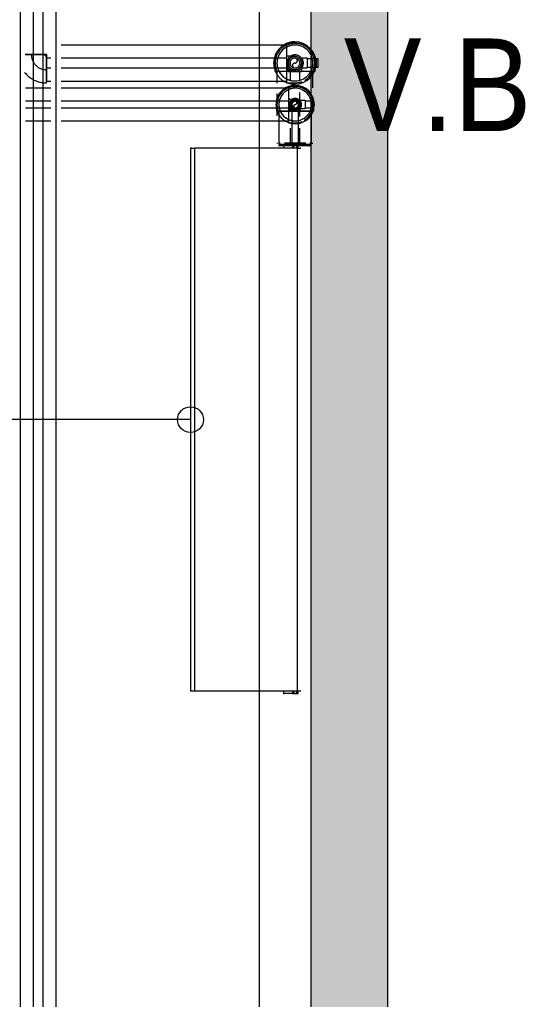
# Model space of a CAD drawing. Header units: metres. Extents: x 32 to 132, y -29 to 44.
# Drawn here: x 127.37 to 128.353, y -15.075 to -13.17 of the extents above; entities that cross this region are included whole.
import ezdxf

# ---------------------------------------------------------------- set-up
doc = ezdxf.new("R2010")
doc.units = ezdxf.units.M
doc.header["$LTSCALE"] = 100
doc.linetypes.add('HIDDEN JT', pattern=[0.0016, 0.001, -0.0006])
for name, color, linetype, lineweight in [('A-ANNO-NOTE', 7, 'Continuous', 9), ('Arqui', 8, 'Continuous', 0), ('M-EQPM', 7, 'Continuous', 18), ('M-EQPM-IDEN', 7, 'Continuous', 9), ('P-PIPE', 7, 'Continuous', 18)]:
    doc.layers.add(name, color=color, linetype=linetype, lineweight=lineweight)
doc.layers.add('A-DETL', color=7, linetype='Continuous', lineweight=9, true_color=0x00a600)
doc.styles.add('SansSerif_1', font='SANSS__.TTF', dxfattribs={"width": 0.9, "height": 0.0018})

# ---------------------------------------------------------------- blocks, each defined once
blk = doc.blocks.new('estructura etapa 3')
at = {"layer": 'Arqui'}
blk.add_line((-49.6036, -6655.2792), (-49.6036, -6714.8391), dxfattribs=at)
blk = doc.blocks.new('A$C4ed580ad')
at = {"layer": 'Arqui', "ltscale": 0.3}
h = blk.add_hatch(color=256, dxfattribs=at)
h.dxf.hatch_style = 1
h.paths.add_polyline_path([(47.9816, 63.0005), (47.8316, 63.0005), (47.8316, 9.2757), (47.9816, 9.2757)])
at = {"layer": 'Arqui'}
blk.add_lwpolyline([(47.9816, 63.0005), (47.8316, 63.0005), (47.8316, 9.2757), (47.9816, 9.2757)], close=True, dxfattribs=at)
blk.add_blockref('estructura etapa 3', (97.3352, 6720.7245), dxfattribs=at)
blk = doc.blocks.new('USA_IDU_RAC_QMD3_231005_SALIDA ATRAS - 18_000BTU_ 208-230V_ AR18CSDABWKNCV-V70-NIVEL 04')
at = {"layer": 'A-DETL', "color": 7, "linetype": 'HIDDEN JT'}
for centre, major_axis, start_param, end_param in [((82.4708, -17.1202), (-0.00661, 0), 6.051933, 6.283185), ((82.6763, -17.1202), (-0.00226, 0), 3.141596, 3.403395), ((82.4708, -18.1759), (-0.00661, 0), 6.051932, 6.283185), ((82.6671, -18.1805), (-0.00635, 0), 2.879797, 3.141593), ((82.6671, -18.1805), (-0.00635, 0), 3.141596, 3.403395), ((82.6763, -18.1759), (-0.00226, 0), 3.141596, 3.403396)]:
    blk.add_ellipse(centre, major_axis=major_axis, ratio=0.000003, start_param=start_param, end_param=end_param, dxfattribs=at)
at = {"layer": 'M-EQPM', "color": 1, "true_color": 0xff0000}
for p, q in [((82.645, -17.1156), (82.645, -17.1202)), ((82.663, -17.1202), (82.663, -17.1156)), ((82.6644, -17.1156), (82.6644, -17.1202)), ((82.6707, -17.1202), (82.6707, -17.1156)), ((82.6734, -17.1202), (82.6734, -17.1156)), ((82.4642, -17.1202), (82.4642, -18.1759)), ((82.4668, -17.1202), (82.4724, -17.1202)), ((82.4724, -18.1759), (82.4724, -17.1202)), ((82.6716, -17.1202), (82.6782, -17.1202)), ((82.6716, -17.1202), (82.6716, -18.1759)), ((82.4724, -18.1759), (82.4668, -18.1759)), ((82.645, -18.1759), (82.645, -18.1805)), ((82.663, -18.1805), (82.663, -18.1759)), ((82.6644, -18.1759), (82.6644, -18.1805)), ((82.6707, -18.1805), (82.6707, -18.1759)), ((82.6782, -18.1759), (82.6716, -18.1759)), ((82.6734, -18.1805), (82.6734, -18.1759))]:
    blk.add_line(p, q, dxfattribs=at)
for centre, major_axis, start_param, end_param in [((82.4708, -17.1202), (-0.00661, 0), 5.358164, 6.283185), ((82.6586, -17.1202), (-0.4979, 0), 4.686303, 5.095564), ((82.6763, -17.1202), (-0.00226, 0), 3.141596, 3.665195), ((82.4708, -18.1759), (-0.00661, 0), 5.358164, 6.283185), ((82.6586, -18.1759), (-0.4979, 0), 4.686303, 5.095564), ((82.654, -18.1805), (-0.009, 0), 0.000003, 0.523602), ((82.654, -18.1805), (-0.009, 0), 3.141596, 6.283185), ((82.6671, -18.1805), (-0.00635, 0), 0.523602, 0.785402), ((82.6671, -18.1805), (-0.00635, 0), 3.141596, 5.75959), ((82.654, -18.1805), (-0.009, 0), 2.617997, 3.141593), ((82.6675, -18.1805), (-0.00318, 0), 0.000003, 3.141593), ((82.6675, -18.1805), (-0.00317, 0), 3.141596, 6.283185), ((82.6671, -18.1805), (-0.00635, 0), 2.356198, 3.141593), ((82.6763, -18.1759), (-0.00226, 0), 3.141596, 3.665195)]:
    blk.add_ellipse(centre, major_axis=major_axis, ratio=0.000003, start_param=start_param, end_param=end_param, dxfattribs=at)
blk = doc.blocks.new('Elbow - Welded - REFRIGERACION-2703071-NIVEL 04')
at = {"layer": 'A-DETL', "color": 11, "linetype": 'HIDDEN JT', "true_color": 0xff8080}
for p, q in [((82.6576, -13.3487), (82.6675, -13.3487)), ((82.6675, -13.3487), (82.6775, -13.3487))]:
    blk.add_line(p, q, dxfattribs=at)
at = {"layer": 'A-DETL', "color": 11, "linetype": 'HIDDEN JT', "true_color": 0xff8080, "flags": 128}
for points in [[(82.6576, -13.3356), (82.6576, -13.3352), (82.6576, -13.3348), (82.6576, -13.3344), (82.6577, -13.334), (82.6578, -13.3336), (82.6579, -13.3332), (82.658, -13.3328), (82.6581, -13.3325), (82.6582, -13.3321), (82.6584, -13.3317), (82.6585, -13.3313), (82.6587, -13.331), (82.6589, -13.3306), (82.6591, -13.3303), (82.6593, -13.33), (82.6595, -13.3296), (82.6598, -13.3293), (82.66, -13.329), (82.6603, -13.3287), (82.6606, -13.3284), (82.6609, -13.3282), (82.6612, -13.3279), (82.6615, -13.3277), (82.6618, -13.3274), (82.6622, -13.3272), (82.6625, -13.327), (82.6628, -13.3268), (82.6632, -13.3266), (82.6636, -13.3264), (82.6639, -13.3263), (82.6643, -13.3262), (82.6647, -13.326), (82.6649, -13.326)], [(82.6655, -13.3258), (82.6658, -13.3258), (82.6662, -13.3257), (82.6666, -13.3257), (82.667, -13.3256)], [(82.668, -13.3256), (82.6683, -13.3256), (82.6687, -13.3257), (82.6691, -13.3257), (82.6695, -13.3258), (82.6697, -13.3258)], [(82.6706, -13.3261), (82.6707, -13.3261), (82.6711, -13.3263), (82.6714, -13.3264), (82.6718, -13.3266), (82.6721, -13.3267)], [(82.6729, -13.3272), (82.6732, -13.3274), (82.6735, -13.3276), (82.6738, -13.3278), (82.6741, -13.3281), (82.6742, -13.3282)], [(82.6749, -13.3289), (82.675, -13.3289), (82.6752, -13.3292), (82.6755, -13.3295), (82.6757, -13.3299), (82.6759, -13.3302)], [(82.6576, -13.3487), (82.6576, -13.3482), (82.6576, -13.3477), (82.6576, -13.3472), (82.6576, -13.3466), (82.6576, -13.3461), (82.6576, -13.3456), (82.6576, -13.3451), (82.6576, -13.3446), (82.6576, -13.3441), (82.6576, -13.3436), (82.6576, -13.3431), (82.6576, -13.3427), (82.6576, -13.3422), (82.6576, -13.3418), (82.6576, -13.3413), (82.6576, -13.3409), (82.6576, -13.3405), (82.6576, -13.3401), (82.6576, -13.3397), (82.6576, -13.3393), (82.6576, -13.3389), (82.6576, -13.3386), (82.6576, -13.3383), (82.6576, -13.338), (82.6576, -13.3377), (82.6576, -13.3374), (82.6576, -13.3371), (82.6576, -13.3369), (82.6576, -13.3367), (82.6576, -13.3365), (82.6576, -13.3363), (82.6576, -13.3361), (82.6576, -13.336), (82.6576, -13.3359), (82.6576, -13.3358), (82.6576, -13.3357), (82.6576, -13.3356), (82.6576, -13.3356), (82.6576, -13.3356)], [(82.6764, -13.331), (82.6765, -13.3312), (82.6767, -13.3316), (82.6768, -13.332), (82.677, -13.3324), (82.677, -13.3325)], [(82.6773, -13.3335), (82.6774, -13.3339), (82.6774, -13.3343), (82.6775, -13.3347), (82.6775, -13.3351)], [(82.6775, -13.336), (82.6775, -13.3361), (82.6775, -13.3363), (82.6775, -13.3364), (82.6775, -13.3366), (82.6775, -13.3368), (82.6775, -13.3371), (82.6775, -13.3373), (82.6775, -13.3376), (82.6775, -13.3379), (82.6775, -13.3382), (82.6775, -13.3385), (82.6775, -13.3389), (82.6775, -13.3392), (82.6775, -13.3396), (82.6775, -13.34), (82.6775, -13.3404), (82.6775, -13.3408), (82.6775, -13.3412), (82.6775, -13.3416), (82.6775, -13.3421), (82.6775, -13.3425), (82.6775, -13.343), (82.6775, -13.3435), (82.6775, -13.344), (82.6775, -13.3445), (82.6775, -13.345), (82.6775, -13.3455), (82.6775, -13.346), (82.6775, -13.3465), (82.6775, -13.347), (82.6775, -13.3475), (82.6775, -13.3481), (82.6775, -13.3486), (82.6775, -13.3487)]]:
    blk.add_lwpolyline(points, dxfattribs=at)
at = {"layer": 'A-DETL', "color": 11, "linetype": 'HIDDEN JT', "true_color": 0xff8080}
blk.add_arc((82.6675, -13.3356), 0.00997, 105, 255, dxfattribs=at)
blk = doc.blocks.new('Elbow - Welded - REFRIGERACION-2703126-NIVEL 04')
at = {"layer": 'A-DETL', "color": 11, "linetype": 'HIDDEN JT', "true_color": 0xff8080}
for p, q in [((82.6539, -13.2713), (82.6671, -13.2713)), ((82.6671, -13.2713), (82.6758, -13.2713)), ((82.6764, -13.2713), (82.6802, -13.2713))]:
    blk.add_line(p, q, dxfattribs=at)
at = {"layer": 'A-DETL', "color": 11, "linetype": 'HIDDEN JT', "true_color": 0xff8080, "flags": 128}
for points in [[(82.6539, -13.2549), (82.6539, -13.2544), (82.654, -13.2539), (82.654, -13.2534), (82.6541, -13.2528), (82.6542, -13.2523), (82.6543, -13.2518), (82.6544, -13.2513), (82.6546, -13.2508), (82.6548, -13.2503), (82.655, -13.2498), (82.6552, -13.2493), (82.6554, -13.2489), (82.6557, -13.2484), (82.6559, -13.248), (82.6562, -13.2475), (82.6565, -13.2471), (82.6569, -13.2467), (82.6572, -13.2463), (82.6576, -13.2459), (82.6579, -13.2455), (82.6583, -13.2451), (82.6587, -13.2448), (82.6591, -13.2445), (82.6595, -13.2442), (82.66, -13.2439), (82.6604, -13.2436), (82.6609, -13.2433), (82.6614, -13.2431), (82.6618, -13.2429), (82.6623, -13.2427), (82.6628, -13.2425), (82.6632, -13.2424)], [(82.6641, -13.2421), (82.6643, -13.2421), (82.6648, -13.242), (82.6654, -13.2419), (82.6659, -13.2418), (82.6664, -13.2418), (82.6666, -13.2418)], [(82.6675, -13.2418), (82.6676, -13.2418), (82.6681, -13.2418), (82.6687, -13.2419), (82.6692, -13.242), (82.6697, -13.2421), (82.67, -13.2421)], [(82.6709, -13.2424), (82.6712, -13.2425), (82.6717, -13.2426), (82.6722, -13.2428), (82.6727, -13.243), (82.6732, -13.2433), (82.6733, -13.2433)], [(82.6741, -13.2438), (82.6745, -13.2441), (82.6749, -13.2444), (82.6753, -13.2447), (82.6757, -13.2451), (82.676, -13.2453)], [(82.6767, -13.246), (82.6769, -13.2462), (82.6772, -13.2466), (82.6775, -13.247), (82.6779, -13.2474), (82.6781, -13.2478), (82.6782, -13.248)], [(82.6787, -13.2487), (82.6789, -13.2492), (82.6791, -13.2497), (82.6793, -13.2502), (82.6795, -13.2507), (82.6797, -13.2511)], [(82.6799, -13.252), (82.6799, -13.2522), (82.68, -13.2527), (82.6801, -13.2532), (82.6802, -13.2537), (82.6802, -13.2543), (82.6802, -13.2545)], [(82.6539, -13.2713), (82.6539, -13.2706), (82.6539, -13.27), (82.6539, -13.2693), (82.6539, -13.2687), (82.6539, -13.268), (82.6539, -13.2674), (82.6539, -13.2667), (82.6539, -13.2661), (82.6539, -13.2655), (82.6539, -13.2649), (82.6539, -13.2643), (82.6539, -13.2637), (82.6539, -13.2631), (82.6539, -13.2626), (82.6539, -13.262), (82.6539, -13.2615), (82.6539, -13.261), (82.6539, -13.2605), (82.6539, -13.26), (82.6539, -13.2595), (82.6539, -13.2591), (82.6539, -13.2587), (82.6539, -13.2583), (82.6539, -13.2579), (82.6539, -13.2575), (82.6539, -13.2572), (82.6539, -13.2569), (82.6539, -13.2566), (82.6539, -13.2563), (82.6539, -13.256), (82.6539, -13.2558), (82.6539, -13.2556), (82.6539, -13.2554), (82.6539, -13.2553), (82.6539, -13.2552), (82.6539, -13.2551), (82.6539, -13.255), (82.6539, -13.255), (82.6539, -13.2549)], [(82.6802, -13.2553), (82.6802, -13.2554), (82.6802, -13.2556), (82.6802, -13.2558), (82.6802, -13.256), (82.6802, -13.2562), (82.6802, -13.2565), (82.6802, -13.2568), (82.6802, -13.2571), (82.6802, -13.2574), (82.6802, -13.2578), (82.6802, -13.2582), (82.6802, -13.2586), (82.6802, -13.259), (82.6802, -13.2594), (82.6802, -13.2599), (82.6802, -13.2604), (82.6802, -13.2609), (82.6802, -13.2614), (82.6802, -13.2619), (82.6802, -13.2624), (82.6802, -13.263), (82.6802, -13.2636), (82.6802, -13.2641), (82.6802, -13.2647), (82.6802, -13.2653), (82.6802, -13.266), (82.6802, -13.2666), (82.6802, -13.2672), (82.6802, -13.2678), (82.6802, -13.2685), (82.6802, -13.2691), (82.6802, -13.2698), (82.6802, -13.2704), (82.6802, -13.2711), (82.6802, -13.2713)]]:
    blk.add_lwpolyline(points, dxfattribs=at)
at = {"layer": 'A-DETL', "color": 11, "linetype": 'HIDDEN JT', "true_color": 0xff8080}
for start, end in [(113.4229, 228.9763), (237.6592, 255)]:
    blk.add_arc((82.6671, -13.2549), 0.0131, start, end, dxfattribs=at)
blk = doc.blocks.new('Elbow - Welded - REFRIGERACION-V73-NIVEL 04')
at = {"layer": 'A-DETL', "color": 11, "linetype": 'HIDDEN JT', "true_color": 0xff8080, "flags": 128}
for points in [[(76.4533, -8.513), (76.4532, -8.513), (76.453, -8.513), (76.4529, -8.513), (76.4527, -8.513)], [(76.4528, -8.533), (76.453, -8.533), (76.4532, -8.533), (76.4533, -8.533)]]:
    blk.add_lwpolyline(points, dxfattribs=at)
at = {"layer": 'P-PIPE', "color": 11, "true_color": 0xff8080, "flags": 128}
for points in [[(76.4537, -8.513), (76.4537, -8.513), (76.4537, -8.513), (76.4536, -8.513), (76.4535, -8.513), (76.4534, -8.513), (76.4533, -8.513), (76.4532, -8.513), (76.453, -8.513), (76.4529, -8.513), (76.4527, -8.513), (76.4525, -8.513), (76.4522, -8.513), (76.452, -8.513), (76.4517, -8.513), (76.4514, -8.513), (76.4511, -8.513), (76.4508, -8.513), (76.4504, -8.513), (76.4501, -8.513), (76.4497, -8.513), (76.4493, -8.513), (76.4489, -8.513), (76.4485, -8.513), (76.4481, -8.513), (76.4477, -8.513), (76.4472, -8.513), (76.4468, -8.513), (76.4463, -8.513), (76.4458, -8.513), (76.4453, -8.513), (76.4448, -8.513), (76.4443, -8.513), (76.4438, -8.513), (76.4433, -8.513), (76.4428, -8.513), (76.4423, -8.513), (76.4418, -8.513), (76.4412, -8.513), (76.4407, -8.513), (76.4406, -8.513)], [(76.4406, -8.533), (76.4411, -8.533), (76.4416, -8.533), (76.4421, -8.533), (76.4427, -8.533), (76.4432, -8.533), (76.4437, -8.533), (76.4442, -8.533), (76.4447, -8.533), (76.4452, -8.533), (76.4457, -8.533), (76.4462, -8.533), (76.4466, -8.533), (76.4471, -8.533), (76.4475, -8.533), (76.448, -8.533), (76.4484, -8.533), (76.4488, -8.533), (76.4492, -8.533), (76.4496, -8.533), (76.45, -8.533), (76.4503, -8.533), (76.4507, -8.533), (76.451, -8.533), (76.4513, -8.533), (76.4516, -8.533), (76.4519, -8.533), (76.4522, -8.533), (76.4524, -8.533), (76.4526, -8.533), (76.4528, -8.533), (76.453, -8.533), (76.4532, -8.533), (76.4533, -8.533), (76.4534, -8.533), (76.4535, -8.533), (76.4536, -8.533), (76.4537, -8.533), (76.4537, -8.533), (76.4537, -8.533)]]:
    blk.add_lwpolyline(points, dxfattribs=at)
at = {"layer": 'P-PIPE', "color": 11, "true_color": 0xff8080}
for start, end in [(0, 105), (255, 0)]:
    blk.add_arc((76.4537, -8.523), 0.00997, start, end, dxfattribs=at)
blk = doc.blocks.new('Elbow - Welded - REFRIGERACION-V90-NIVEL 04')
at = {"layer": 'A-DETL', "color": 1, "linetype": 'HIDDEN JT', "true_color": 0xff0000}
for p, q in [((-0.0163, 0.0131), (-0.0163, -0.0131)), ((-0.0163, 0.0131), (-0.0163, 0.0093)), ((-0.0163, 0.0066), (-0.0163, 0.0034)), ((-0.0114, 0.0163), (-0.0131, 0.0163)), ((0.0131, 0.0163), (-0.0131, 0.0163)), ((-0.0093, 0.0163), (-0.0107, 0.0163)), ((0, 0.0163), (-0.0034, 0.0163)), ((0.0066, 0.0163), (0.0034, 0.0163)), ((0.0131, 0.0163), (0.0127, 0.0163)), ((-0.0163, -0.0127), (-0.0163, -0.0131))]:
    blk.add_line(p, q, dxfattribs=at)
at = {"layer": 'A-DETL', "color": 1, "linetype": 'HIDDEN JT', "true_color": 0xff0000, "flags": 128}
for points in [[(-0.0163, -0.0131), (-0.0151, -0.0131), (-0.014, -0.0131), (-0.0128, -0.0129), (-0.0116, -0.0128), (-0.0105, -0.0126), (-0.0093, -0.0123), (-0.0082, -0.012), (-0.0071, -0.0117), (-0.0059, -0.0113), (-0.0048, -0.0108), (-0.0038, -0.0103), (-0.0027, -0.0098), (-0.0017, -0.0093), (-0.0007, -0.0086), (0.0003, -0.008), (0.0013, -0.0073), (0.0022, -0.0066), (0.0031, -0.0058), (0.004, -0.005), (0.0048, -0.0042), (0.0056, -0.0033), (0.0064, -0.0025), (0.0071, -0.0015), (0.0078, -0.0006), (0.0085, 0.0004), (0.0091, 0.0014), (0.0097, 0.0024), (0.0102, 0.0035), (0.0107, 0.0046), (0.0111, 0.0056), (0.0115, 0.0068), (0.0119, 0.0079), (0.0122, 0.009), (0.0125, 0.0102), (0.0127, 0.0113), (0.0129, 0.0125), (0.013, 0.0136), (0.0131, 0.0148), (0.0131, 0.016), (0.0131, 0.0163)], [(-0.0131, 0.0163), (-0.0131, 0.0162), (-0.0132, 0.0161), (-0.0132, 0.0159), (-0.0132, 0.0158), (-0.0132, 0.0157), (-0.0132, 0.0156), (-0.0133, 0.0154), (-0.0133, 0.0153), (-0.0134, 0.0152), (-0.0134, 0.0151), (-0.0134, 0.015), (-0.0135, 0.0149), (-0.0136, 0.0147), (-0.0136, 0.0146), (-0.0137, 0.0145), (-0.0138, 0.0144), (-0.0139, 0.0143), (-0.0139, 0.0142), (-0.014, 0.0141), (-0.0141, 0.014), (-0.0142, 0.014), (-0.0143, 0.0139), (-0.0144, 0.0138), (-0.0145, 0.0137), (-0.0146, 0.0136), (-0.0147, 0.0136), (-0.0148, 0.0135), (-0.0149, 0.0135), (-0.0151, 0.0134), (-0.0152, 0.0134), (-0.0153, 0.0133), (-0.0154, 0.0133), (-0.0155, 0.0132), (-0.0157, 0.0132), (-0.0158, 0.0132), (-0.0159, 0.0132), (-0.016, 0.0132), (-0.0162, 0.0132), (-0.0163, 0.0131), (-0.0163, 0.0131)]]:
    blk.add_lwpolyline(points, dxfattribs=at)
blk = doc.blocks.new('Ball_Valve-Brass-Standard_Port-WATTS-WBVS3-0_38_Thru_3_00_Inch-Soldered - 5_8_-V91-NIVEL 04')
at = {"layer": 'A-DETL', "color": 11, "linetype": 'HIDDEN JT', "true_color": 0xff8080}
for p, q in [((82.6912, -13.2454), (82.6798, -13.2454)), ((82.6912, -13.2457), (82.6912, -13.2454)), ((82.6912, -13.2462), (82.7044, -13.2462)), ((82.6912, -13.2462), (82.6912, -13.2637)), ((82.6798, -13.2645), (82.6912, -13.2645)), ((82.7044, -13.2637), (82.6912, -13.2637)), ((82.6912, -13.2645), (82.6912, -13.2641))]:
    blk.add_line(p, q, dxfattribs=at)
for radius, start, end in [(0.0159, 90, 270), (0.0127, 90, 270), (0.0127, 90, 195), (0.0159, 270, 90), (0.0127, 270, 90), (0.0127, 46.8793, 90), (0.0127, 15, 45), (0.0127, 255, 270), (0.0127, 270, 285), (0.0127, 300, 330)]:
    blk.add_arc((82.6671, -13.2549), radius, start, end, dxfattribs=at)
for points, knots in [([(82.6799, -13.2456), (82.6799, -13.2456), (82.68, -13.2457), (82.6802, -13.246), (82.6804, -13.2463), (82.6805, -13.2465), (82.6807, -13.2467), (82.6808, -13.2469), (82.6809, -13.2472), (82.6812, -13.2476), (82.6814, -13.2481), (82.6816, -13.2485), (82.6817, -13.2488), (82.6818, -13.2491), (82.682, -13.2495), (82.6822, -13.2501), (82.6824, -13.2508), (82.6826, -13.2516), (82.6827, -13.2524), (82.6829, -13.2535), (82.6829, -13.2544), (82.683, -13.2549)], [0.5555556, 0.5555556, 0.5555556, 0.5555556, 0.5833333, 0.6111111, 0.6388889, 0.6527778, 0.6666667, 0.6805556, 0.6944444, 0.7222222, 0.75, 0.7638889, 0.7777778, 0.7916667, 0.8055556, 0.8333333, 0.8611111, 0.8888889, 0.9166667, 0.9444444, 1, 1, 1, 1]), ([(82.683, -13.2549), (82.6829, -13.2555), (82.6829, -13.2564), (82.6827, -13.2575), (82.6826, -13.2583), (82.6824, -13.259), (82.6822, -13.2598), (82.682, -13.2603), (82.6818, -13.2608), (82.6817, -13.2611), (82.6816, -13.2614), (82.6814, -13.2618), (82.6812, -13.2622), (82.6809, -13.2626), (82.6808, -13.263), (82.6807, -13.2632), (82.6805, -13.2634), (82.6804, -13.2636), (82.6802, -13.2639), (82.68, -13.2641), (82.6799, -13.2643), (82.6799, -13.2643)], [0, 0, 0, 0, 0.0555556, 0.0833333, 0.1111111, 0.1388889, 0.1666667, 0.1944444, 0.2083333, 0.2222222, 0.2361111, 0.25, 0.2777778, 0.3055556, 0.3194444, 0.3333333, 0.3472222, 0.3611111, 0.3888889, 0.4166667, 0.4444444, 0.4444444, 0.4444444, 0.4444444])]:
    blk.add_open_spline(points, degree=3, knots=knots, dxfattribs=at)
at = {"layer": 'P-PIPE', "color": 11, "true_color": 0xff8080}
for p, q in [((82.7045, -13.2462), (82.7087, -13.2462)), ((82.7087, -13.2462), (82.7115, -13.2462)), ((82.7087, -13.2462), (82.7087, -13.2637)), ((82.7115, -13.2462), (82.7115, -13.2637)), ((82.7087, -13.2637), (82.7045, -13.2637)), ((82.7115, -13.2637), (82.7087, -13.2637))]:
    blk.add_line(p, q, dxfattribs=at)
blk = doc.blocks.new('Ball_Valve-Brass-Standard_Port-WATTS-WBVS3-0_38_Thru_3_00_Inch-Soldered - 3_8_-V92-NIVEL 04')
at = {"layer": 'A-DETL', "color": 11, "linetype": 'HIDDEN JT', "true_color": 0xff8080}
for p, q in [((82.6873, -13.3277), (82.6765, -13.3277)), ((82.6873, -13.3285), (82.6873, -13.3277)), ((82.6873, -13.3286), (82.7, -13.3286)), ((82.6873, -13.3286), (82.6873, -13.3426)), ((82.7, -13.3286), (82.7025, -13.3286)), ((82.7, -13.3286), (82.7, -13.3426)), ((82.6765, -13.3435), (82.6873, -13.3435)), ((82.6873, -13.3435), (82.6873, -13.3424)), ((82.7, -13.3426), (82.6873, -13.3426)), ((82.7025, -13.3426), (82.7, -13.3426)), ((82.7025, -13.3326), (82.7025, -13.3386))]:
    blk.add_line(p, q, dxfattribs=at)
for radius, start, end in [(0.0119, 90, 270), (0.00861, 90, 270), (0.00861, 90, 150), (0.0119, 270, 90), (0.00861, 270, 90), (0.00861, 17.2477, 90), (0.00861, 165, 255), (0.00861, 270, 300), (0.00861, 315, 15), (0.00861, 330, 340.5934), (0.00861, 330, 340.5934)]:
    blk.add_arc((82.6675, -13.3356), radius, start, end, dxfattribs=at)
for points, knots in [([(82.6766, -13.3278), (82.6766, -13.3279), (82.6766, -13.3279), (82.6767, -13.328), (82.6769, -13.3282), (82.6771, -13.3284), (82.6772, -13.3286), (82.6773, -13.3287), (82.6773, -13.3288), (82.6774, -13.3289), (82.6775, -13.329), (82.6776, -13.3292), (82.6778, -13.3295), (82.678, -13.3299), (82.6782, -13.3302), (82.6783, -13.3305), (82.6784, -13.3308), (82.6786, -13.3311), (82.6788, -13.3316), (82.679, -13.3322), (82.6791, -13.3328), (82.6793, -13.3335), (82.6794, -13.3344), (82.6794, -13.3351), (82.6795, -13.3356)], [0.5555556, 0.5555556, 0.5555556, 0.5555556, 0.5694444, 0.5833333, 0.6111111, 0.6388889, 0.6527778, 0.6597222, 0.6666667, 0.6736111, 0.6805556, 0.6944444, 0.7222222, 0.75, 0.7638889, 0.7777778, 0.7916667, 0.8055556, 0.8333333, 0.8611111, 0.8888889, 0.9166667, 0.9444444, 1, 1, 1, 1]), ([(82.6795, -13.3356), (82.6794, -13.3361), (82.6794, -13.3368), (82.6793, -13.3377), (82.6791, -13.3384), (82.679, -13.339), (82.6788, -13.3396), (82.6786, -13.3401), (82.6784, -13.3404), (82.6783, -13.3407), (82.6782, -13.3409), (82.678, -13.3413), (82.6778, -13.3416), (82.6776, -13.342), (82.6775, -13.3422), (82.6774, -13.3423), (82.6773, -13.3424), (82.6773, -13.3425), (82.6772, -13.3426), (82.6771, -13.3428), (82.6769, -13.343), (82.6767, -13.3432), (82.6766, -13.3433), (82.6766, -13.3433), (82.6766, -13.3433)], [0, 0, 0, 0, 0.0555556, 0.0833333, 0.1111111, 0.1388889, 0.1666667, 0.1944444, 0.2083333, 0.2222222, 0.2361111, 0.25, 0.2777778, 0.3055556, 0.3194444, 0.3263889, 0.3333333, 0.3402778, 0.3472222, 0.3611111, 0.3888889, 0.4166667, 0.4305556, 0.4444444, 0.4444444, 0.4444444, 0.4444444])]:
    blk.add_open_spline(points, degree=3, knots=knots, dxfattribs=at)
at = {"layer": 'P-PIPE', "color": 11, "true_color": 0xff8080}
for p, q in [((82.7025, -13.3286), (82.7025, -13.3322)), ((82.7025, -13.339), (82.7025, -13.3426))]:
    blk.add_line(p, q, dxfattribs=at)
blk = doc.blocks.new('Elbow - Welded - REFRIGERACION-V94-NIVEL 04')
at = {"layer": 'A-DETL', "color": 11, "linetype": 'HIDDEN JT', "true_color": 0xff8080, "flags": 128}
for points in [[(82.6667, -16.9648), (82.6666, -16.9648), (82.6664, -16.9648), (82.6663, -16.9648)], [(82.6662, -16.9911), (82.6664, -16.9911), (82.6666, -16.9911), (82.6667, -16.9911)]]:
    blk.add_lwpolyline(points, dxfattribs=at)
at = {"layer": 'P-PIPE', "color": 11, "true_color": 0xff8080, "flags": 128}
for points in [[(82.6671, -16.9648), (82.6671, -16.9648), (82.667, -16.9648), (82.667, -16.9648), (82.6669, -16.9648), (82.6668, -16.9648), (82.6666, -16.9648), (82.6664, -16.9648), (82.6663, -16.9648), (82.666, -16.9648), (82.6658, -16.9648), (82.6655, -16.9648), (82.6652, -16.9648), (82.6649, -16.9648), (82.6646, -16.9648), (82.6642, -16.9648), (82.6639, -16.9648), (82.6635, -16.9648), (82.663, -16.9648), (82.6626, -16.9648), (82.6621, -16.9648), (82.6617, -16.9648), (82.6612, -16.9648), (82.6606, -16.9648), (82.6601, -16.9648), (82.6596, -16.9648), (82.659, -16.9648), (82.6585, -16.9648), (82.6579, -16.9648), (82.6573, -16.9648), (82.6567, -16.9648), (82.6561, -16.9648), (82.6554, -16.9648), (82.6548, -16.9648), (82.6542, -16.9648), (82.6535, -16.9648), (82.6529, -16.9648), (82.6522, -16.9648), (82.6516, -16.9648), (82.6509, -16.9648), (82.6508, -16.9648)], [(82.6508, -16.9911), (82.6514, -16.9911), (82.6521, -16.9911), (82.6527, -16.9911), (82.6534, -16.9911), (82.654, -16.9911), (82.6546, -16.9911), (82.6553, -16.9911), (82.6559, -16.9911), (82.6565, -16.9911), (82.6571, -16.9911), (82.6577, -16.9911), (82.6583, -16.9911), (82.6589, -16.9911), (82.6594, -16.9911), (82.66, -16.9911), (82.6605, -16.9911), (82.661, -16.9911), (82.6615, -16.9911), (82.662, -16.9911), (82.6625, -16.9911), (82.6629, -16.9911), (82.6633, -16.9911), (82.6637, -16.9911), (82.6641, -16.9911), (82.6645, -16.9911), (82.6648, -16.9911), (82.6652, -16.9911), (82.6655, -16.9911), (82.6657, -16.9911), (82.666, -16.9911), (82.6662, -16.9911), (82.6664, -16.9911), (82.6666, -16.9911), (82.6667, -16.9911), (82.6668, -16.9911), (82.6669, -16.9911), (82.667, -16.9911), (82.6671, -16.9911), (82.6671, -16.9911)]]:
    blk.add_lwpolyline(points, dxfattribs=at)
at = {"layer": 'P-PIPE', "color": 11, "true_color": 0xff8080}
for start, end in [(0, 113.2061), (255, 0), (229.1931, 237.4424)]:
    blk.add_arc((82.6671, -16.978), 0.0131, start, end, dxfattribs=at)
blk = doc.blocks.new('VALVULA DE BOLA - VALVULA DE BOLA-580206-NIVEL 04')
at = {"layer": 'A-ANNO-NOTE', "insert": (-0.001708, 0.001189), "char_height": 0.0018, "width": 0.00432911, "attachment_point": 1, "style": 'SansSerif_1'}
blk.add_mtext('V.B', dxfattribs=at)

msp = doc.modelspace()

# ---------------------------------------------------------------- linework, layer by layer
at = {"layer": 'A-DETL', "color": 1, "linetype": 'HIDDEN JT', "true_color": 0xff0000}
for p, q in [((127.4156, -13.2386), (127.381, -13.2386)), ((127.3811, -13.2386), (127.4224, -13.2386)), ((127.4221, -13.2386), (127.3966, -13.2386)), ((127.4224, -13.2645), (127.4224, -13.239)), ((127.4224, -13.2423), (127.4224, -13.239)), ((127.4224, -13.2935), (127.4224, -13.2454))]:
    msp.add_line(p, q, dxfattribs=at)
at = {"layer": 'A-DETL', "color": 11, "linetype": 'HIDDEN JT', "true_color": 0xff8080}
for p, q in [((127.4224, -13.2386), (127.4224, -13.2899)), ((127.431, -13.2454), (127.4224, -13.2454)), ((127.4224, -13.2645), (127.431, -13.2645)), ((127.8665, -13.2713), (127.87, -13.2713)), ((127.87, -13.2709), (127.9402, -13.2709)), ((127.87, -13.2709), (127.87, -13.2713)), ((127.9402, -13.2713), (127.87, -13.2713)), ((127.8702, -13.2713), (127.8702, -13.2898)), ((127.8742, -13.2713), (127.8702, -13.2713)), ((127.9146, -13.2713), (127.8748, -13.2713)), ((127.8956, -13.2713), (127.8956, -13.2895)), ((127.9353, -13.2713), (127.8956, -13.2713)), ((127.9146, -13.2894), (127.9146, -13.2713)), ((127.94, -13.2713), (127.936, -13.2713)), ((127.94, -13.2766), (127.94, -13.2713)), ((127.9402, -13.2713), (127.9402, -13.2709)), ((127.9402, -13.2713), (127.9428, -13.2713)), ((127.9436, -13.2689), (127.9436, -13.2691)), ((127.4224, -13.2899), (127.431, -13.2899)), ((127.431, -13.3038), (127.3812, -13.3038)), ((127.431, -13.3292), (127.3812, -13.3292)), ((127.8702, -13.3138), (127.8702, -13.3573)), ((127.9146, -13.3315), (127.9146, -13.3122)), ((127.3812, -13.3419), (127.431, -13.3419)), ((127.8726, -13.3484), (127.9385, -13.3484)), ((127.8726, -13.3485), (127.8726, -13.3487)), ((127.9146, -13.3394), (127.9146, -13.3318)), ((127.9146, -13.359), (127.9146, -13.3397)), ((127.9385, -13.3487), (127.9385, -13.3484)), ((127.3812, -13.3673), (127.431, -13.3673)), ((127.8702, -13.3487), (127.8726, -13.3487)), ((127.8702, -13.3487), (127.8723, -13.3487)), ((127.9385, -13.3487), (127.8726, -13.3487)), ((127.8738, -13.3487), (127.8738, -13.3673)), ((127.8767, -13.3487), (127.8738, -13.3487)), ((127.9303, -13.3487), (127.8764, -13.3487)), ((127.8992, -13.3487), (127.8992, -13.4124)), ((127.9119, -13.3487), (127.8992, -13.3487)), ((127.9119, -13.4124), (127.9119, -13.3487)), ((127.9347, -13.3487), (127.933, -13.3487)), ((127.9373, -13.3487), (127.9345, -13.3487)), ((127.9373, -13.3504), (127.9373, -13.3487)), ((127.9373, -13.3549), (127.9373, -13.3507)), ((127.9385, -13.3487), (127.9403, -13.3487)), ((127.9388, -13.3487), (127.9406, -13.3487)), ((127.8956, -13.3817), (127.8956, -13.4108)), ((127.9146, -13.4108), (127.9146, -13.3818)), ((127.8956, -13.4108), (127.9146, -13.4108)), ((127.8992, -13.4124), (127.9008, -13.4156)), ((127.9103, -13.4156), (127.9119, -13.4124))]:
    msp.add_line(p, q, dxfattribs=at)
at = {"layer": 'A-DETL', "color": 11, "linetype": 'HIDDEN JT', "true_color": 0xff8080, "flags": 128}
for points in [[(127.8665, -13.2549), (127.8666, -13.2534), (127.8667, -13.2519), (127.8668, -13.2503), (127.867, -13.2488), (127.8673, -13.2473), (127.8676, -13.2458), (127.868, -13.2443), (127.8685, -13.2428), (127.869, -13.2414), (127.8696, -13.2399), (127.8702, -13.2385), (127.8709, -13.2371), (127.8716, -13.2358), (127.8724, -13.2345), (127.8733, -13.2332), (127.8742, -13.2319), (127.8751, -13.2307), (127.8761, -13.2295), (127.8771, -13.2284), (127.8782, -13.2273), (127.8794, -13.2262), (127.8805, -13.2252), (127.8817, -13.2243), (127.883, -13.2234), (127.8843, -13.2225), (127.8856, -13.2217), (127.8869, -13.2209), (127.8883, -13.2202), (127.8897, -13.2196), (127.8911, -13.219), (127.8926, -13.2185), (127.894, -13.218), (127.8955, -13.2176), (127.897, -13.2172), (127.8985, -13.217), (127.9001, -13.2167), (127.9016, -13.2165), (127.9031, -13.2164), (127.9046, -13.2164)], [(127.9046, -13.2164), (127.9045, -13.2164), (127.9043, -13.2164)], [(127.9055, -13.2164), (127.9066, -13.2164), (127.9082, -13.2165), (127.9097, -13.2167), (127.9112, -13.2169), (127.9127, -13.2172), (127.9143, -13.2175), (127.9146, -13.2176)], [(127.9155, -13.2178), (127.9157, -13.2179), (127.9172, -13.2183), (127.9187, -13.2189), (127.9201, -13.2194), (127.9215, -13.2201), (127.9229, -13.2207), (127.9242, -13.2215), (127.9243, -13.2215)], [(127.9248, -13.2218), (127.9256, -13.2223), (127.9269, -13.2231), (127.9281, -13.224), (127.9293, -13.225), (127.9305, -13.226), (127.9316, -13.227), (127.932, -13.2274)], [(127.9326, -13.228), (127.9327, -13.2281), (127.9338, -13.2292), (127.9348, -13.2304), (127.9358, -13.2316), (127.9367, -13.2328), (127.9375, -13.2341), (127.9383, -13.2353)], [(127.9387, -13.2361), (127.9391, -13.2368), (127.9398, -13.2381), (127.9404, -13.2395), (127.941, -13.241), (127.9415, -13.2424), (127.942, -13.2439), (127.9423, -13.2449)], [(127.9424, -13.2454), (127.9428, -13.2469), (127.9431, -13.2484), (127.9433, -13.2499), (127.9435, -13.2514), (127.9436, -13.253), (127.9436, -13.2545)], [(127.8665, -13.2713), (127.8665, -13.2706), (127.8665, -13.27), (127.8665, -13.2693), (127.8665, -13.2687), (127.8665, -13.268), (127.8665, -13.2674), (127.8665, -13.2667), (127.8665, -13.2661), (127.8665, -13.2655), (127.8665, -13.2649), (127.8665, -13.2643), (127.8665, -13.2637), (127.8665, -13.2631), (127.8665, -13.2626), (127.8665, -13.262), (127.8665, -13.2615), (127.8665, -13.261), (127.8665, -13.2605), (127.8665, -13.26), (127.8665, -13.2595), (127.8665, -13.2591), (127.8665, -13.2587), (127.8665, -13.2583), (127.8665, -13.2579), (127.8665, -13.2575), (127.8665, -13.2572), (127.8665, -13.2569), (127.8665, -13.2566), (127.8665, -13.2563), (127.8665, -13.256), (127.8665, -13.2558), (127.8665, -13.2556), (127.8665, -13.2554), (127.8665, -13.2553), (127.8665, -13.2552), (127.8665, -13.2551), (127.8665, -13.255), (127.8665, -13.255), (127.8665, -13.2549)], [(127.9436, -13.2553), (127.9436, -13.2554), (127.9436, -13.2556), (127.9436, -13.2558), (127.9436, -13.256), (127.9436, -13.2562), (127.9436, -13.2565), (127.9436, -13.2568), (127.9436, -13.2571), (127.9436, -13.2574), (127.9436, -13.2578), (127.9436, -13.2582), (127.9436, -13.2586), (127.9436, -13.259), (127.9436, -13.2594), (127.9436, -13.2599), (127.9436, -13.2604), (127.9436, -13.2609), (127.9436, -13.2614), (127.9436, -13.2619), (127.9436, -13.2624), (127.9436, -13.263), (127.9436, -13.2636), (127.9436, -13.2641), (127.9436, -13.2647), (127.9436, -13.2653), (127.9436, -13.266), (127.9436, -13.2666), (127.9436, -13.2672), (127.9436, -13.2678), (127.9436, -13.2685), (127.9436, -13.2687)], [(127.8702, -13.3356), (127.8702, -13.3342), (127.8703, -13.3328), (127.8704, -13.3314), (127.8706, -13.33), (127.8709, -13.3286), (127.8712, -13.3272), (127.8716, -13.3258), (127.872, -13.3245), (127.8724, -13.3231), (127.873, -13.3218), (127.8735, -13.3205), (127.8742, -13.3193), (127.8749, -13.318), (127.8756, -13.3168), (127.8764, -13.3156), (127.8772, -13.3145), (127.878, -13.3133), (127.879, -13.3123), (127.8799, -13.3112), (127.8809, -13.3102), (127.8819, -13.3092), (127.883, -13.3083), (127.8841, -13.3074), (127.8853, -13.3066), (127.8864, -13.3058), (127.8876, -13.3051), (127.8889, -13.3044), (127.8901, -13.3038), (127.8914, -13.3032), (127.8927, -13.3026), (127.8941, -13.3021), (127.8954, -13.3017), (127.8968, -13.3013), (127.8982, -13.301), (127.8995, -13.3007), (127.9009, -13.3005), (127.9023, -13.3004), (127.9038, -13.3003), (127.9049, -13.3002)], [(127.9042, -13.2935), (127.9044, -13.2935), (127.9046, -13.2935)], [(127.905, -13.3002), (127.9049, -13.3002), (127.9047, -13.3002), (127.9045, -13.3002)], [(127.906, -13.3002), (127.907, -13.3002), (127.9084, -13.3003), (127.9098, -13.3005), (127.9112, -13.3007), (127.9126, -13.3009), (127.914, -13.3012), (127.9143, -13.3013)], [(127.9151, -13.3015), (127.9153, -13.3016), (127.9167, -13.302), (127.918, -13.3025), (127.9193, -13.303), (127.9206, -13.3036), (127.9219, -13.3042), (127.9231, -13.3049), (127.9232, -13.3049)], [(127.9236, -13.3052), (127.9243, -13.3056), (127.9255, -13.3064), (127.9267, -13.3072), (127.9278, -13.3081), (127.9289, -13.309), (127.9299, -13.31), (127.9302, -13.3103)], [(127.9309, -13.3109), (127.9309, -13.3109), (127.9319, -13.312), (127.9328, -13.3131), (127.9337, -13.3142), (127.9345, -13.3153), (127.9353, -13.3165), (127.936, -13.3175)], [(127.9364, -13.3183), (127.9367, -13.3189), (127.9374, -13.3202), (127.938, -13.3215), (127.9385, -13.3228), (127.939, -13.3241), (127.9394, -13.3254), (127.9396, -13.326)], [(127.9398, -13.3268), (127.9401, -13.3282), (127.9404, -13.3296), (127.9404, -13.3297)], [(127.8702, -13.3487), (127.8702, -13.3482), (127.8702, -13.3477), (127.8702, -13.3472), (127.8702, -13.3466), (127.8702, -13.3461), (127.8702, -13.3456), (127.8702, -13.3451), (127.8702, -13.3446), (127.8702, -13.3441), (127.8702, -13.3436), (127.8702, -13.3431), (127.8702, -13.3427), (127.8702, -13.3422), (127.8702, -13.3418), (127.8702, -13.3413), (127.8702, -13.3409), (127.8702, -13.3405), (127.8702, -13.3401), (127.8702, -13.3397), (127.8702, -13.3393), (127.8702, -13.3389), (127.8702, -13.3386), (127.8702, -13.3383), (127.8702, -13.338), (127.8702, -13.3377), (127.8702, -13.3374), (127.8702, -13.3371), (127.8702, -13.3369), (127.8702, -13.3367), (127.8702, -13.3365), (127.8702, -13.3363), (127.8702, -13.3361), (127.8702, -13.336), (127.8702, -13.3359), (127.8702, -13.3358), (127.8702, -13.3357), (127.8702, -13.3356), (127.8702, -13.3356), (127.8702, -13.3356)], [(127.9405, -13.3304), (127.9406, -13.331), (127.9408, -13.3324), (127.9409, -13.3338), (127.9409, -13.3352)], [(127.9409, -13.336), (127.9409, -13.3361), (127.9409, -13.3363), (127.9409, -13.3364), (127.9409, -13.3366), (127.9409, -13.3368), (127.9409, -13.3371), (127.9409, -13.3373), (127.9409, -13.3376), (127.9409, -13.3379), (127.9409, -13.3382), (127.9409, -13.3385), (127.9409, -13.3389), (127.9409, -13.3392), (127.9409, -13.3396), (127.9409, -13.34), (127.9409, -13.3404), (127.9409, -13.3408), (127.9409, -13.3412), (127.9409, -13.3416), (127.9409, -13.3421), (127.9409, -13.3425), (127.9409, -13.343), (127.9409, -13.3435), (127.9409, -13.344), (127.9409, -13.3445), (127.9409, -13.345), (127.9409, -13.3455), (127.9409, -13.346), (127.9409, -13.3465), (127.9409, -13.3467)], [(127.9047, -13.371), (127.9048, -13.371), (127.905, -13.371)]]:
    msp.add_lwpolyline(points, dxfattribs=at)
at = {"layer": 'A-DETL', "color": 1, "linetype": 'HIDDEN JT', "true_color": 0xff0000, "flags": 128}
msp.add_lwpolyline([(127.3797, -13.2731), (127.3812, -13.2748), (127.3826, -13.2764), (127.3842, -13.278), (127.3858, -13.2795), (127.3875, -13.2809), (127.3892, -13.2823), (127.3909, -13.2836), (127.3928, -13.2848), (127.3946, -13.2859), (127.3965, -13.287), (127.3985, -13.288), (127.4005, -13.2889), (127.4025, -13.2898), (127.4046, -13.2905), (127.4067, -13.2912), (127.4088, -13.2918), (127.4109, -13.2923), (127.4131, -13.2927), (127.4153, -13.293), (127.4174, -13.2933), (127.4196, -13.2934), (127.4218, -13.2935), (127.4224, -13.2935)], dxfattribs=at)
at = {"layer": 'A-DETL', "color": 11, "linetype": 'HIDDEN JT', "true_color": 0xff8080}
for centre, radius, start, end in [((127.9051, -13.2549), 0.0413, 120, 180), ((127.9051, -13.2549), 0.0385, 94.0509, 180), ((127.9051, -13.2549), 0.0349, 90, 180), ((127.9051, -13.2549), 0.0349, 117.5673, 180), ((127.9051, -13.2549), 0.0349, 90, 117.8611), ((127.9051, -13.2549), 0.0349, 105, 109.2845), ((127.9051, -13.2549), 0.0349, 0, 90), ((127.9051, -13.2549), 0.0349, 0, 90), ((127.9051, -13.2549), 0.0385, 76.3235, 86.0596), ((127.9051, -13.2549), 0.0385, 72.7416, 75.5993), ((127.9051, -13.2549), 0.0385, 57.3655, 70.1122), ((127.9051, -13.2549), 0.0385, 48.3022, 55.7853), ((127.9051, -13.2549), 0.0385, 42.8163, 47.1682), ((127.9051, -13.2549), 0.0385, 34.2033, 41.6856), ((127.9051, -13.2549), 0.0385, 28.5419, 32.6173), ((127.9051, -13.2549), 0.00952, 0, 180), ((127.9051, -13.2549), 0.00952, 0, 180), ((127.9051, -13.2502), 0.00476, 270, 90), ((127.9051, -13.2502), 0.00476, 270, 90), ((127.9051, -13.2549), 0.0385, 19.8793, 27.6607), ((127.9051, -13.2549), 0.0385, 14.3915, 17.2374), ((127.9051, -13.2549), 0.0385, 3.9619, 13.6686), ((127.9051, -13.2549), 0.0413, 180, 240), ((127.9051, -13.2549), 0.0385, 180, 204.478), ((127.9051, -13.2549), 0.0349, 180, 193.9305), ((127.9051, -13.2549), 0.0349, 180, 270), ((127.9051, -13.2549), 0.0349, 180, 242.4327), ((127.9051, -13.2549), 0.0349, 199.2756, 207.8611), ((127.9051, -13.2549), 0.00952, 180, 0), ((127.9051, -13.2549), 0.00952, 180, 0), ((127.9051, -13.2597), 0.00476, 90, 270), ((127.9051, -13.2597), 0.00476, 90, 270), ((127.9051, -13.2549), 0.0349, 270, 0), ((127.9051, -13.2549), 0.0349, 270, 0), ((127.9051, -13.2549), 0.0349, 332.1389, 340.7244), ((127.9051, -13.2549), 0.0349, 346.0695, 0), ((127.9051, -13.2549), 0.0385, 335.522, 340.8123), ((127.9051, -13.2549), 0.0385, 342.8532, 345.7991), ((127.9051, -13.2549), 0.0385, 346.5831, 356.944), ((127.9051, -13.2549), 0.0349, 242.1389, 270), ((127.9051, -13.2549), 0.0349, 250.7155, 255), ((127.9056, -13.3356), 0.0373, 120, 180), ((127.9056, -13.3356), 0.0354, 93.7685, 180), ((127.9056, -13.3356), 0.0317, 90, 180), ((127.9056, -13.3356), 0.0317, 114.6552, 180), ((127.9056, -13.3356), 0.0317, 90, 114.4603), ((127.9056, -13.3356), 0.0318, 105, 108.1517), ((127.9056, -13.3356), 0.0318, 360, 90), ((127.9056, -13.3356), 0.0317, 360, 90), ((127.9056, -13.3356), 0.0354, 76.356, 85.7059), ((127.9056, -13.3356), 0.0354, 72.8596, 75.5668), ((127.9056, -13.3356), 0.0354, 57.4365, 69.9942), ((127.9056, -13.3356), 0.0354, 48.3531, 55.7144), ((127.9056, -13.3356), 0.0354, 42.8671, 47.1173), ((127.9056, -13.3356), 0.00635, 0, 180), ((127.9056, -13.3356), 0.00635, 0, 180), ((127.9056, -13.3324), 0.00317, 270, 90), ((127.9056, -13.3324), 0.00317, 270, 90), ((127.9056, -13.3356), 0.0354, 34.2744, 41.6349), ((127.9056, -13.3356), 0.0354, 28.5815, 32.5461), ((127.9056, -13.3356), 0.0354, 19.9978, 27.6211), ((127.9056, -13.3356), 0.0354, 14.4239, 17.1188), ((127.9056, -13.3356), 0.0354, 7.185, 13.6362), ((127.9056, -13.3356), 0.0373, 180, 240), ((127.9056, -13.3356), 0.0354, 180, 201.2456), ((127.9056, -13.3356), 0.0317, 180, 192.2301), ((127.9056, -13.3356), 0.0317, 180, 270), ((127.9056, -13.3356), 0.0317, 180, 245.5724), ((127.9056, -13.3356), 0.0317, 198.1295, 204.4603), ((127.9056, -13.3356), 0.00635, 180, 0), ((127.9056, -13.3356), 0.00635, 180, 0), ((127.9056, -13.3388), 0.00317, 90, 270), ((127.9056, -13.3388), 0.00317, 90, 270), ((127.9056, -13.3356), 0.0318, 270, 360), ((127.9056, -13.3356), 0.0318, 270, 360), ((127.9056, -13.3356), 0.0318, 335.5397, 341.8705), ((127.9056, -13.3356), 0.0318, 347.7699, 0), ((127.9056, -13.3356), 0.0354, 338.7544, 342.2154), ((127.9056, -13.3356), 0.0354, 343.6197, 346.0593), ((127.9056, -13.3356), 0.0354, 347.156, 351.2844), ((127.9056, -13.3356), 0.0354, 4.3175, 5.748), ((127.9056, -13.3356), 0.0354, 353.0275, 357.8966), ((127.9056, -13.3356), 0.0317, 245.5397, 270), ((127.9056, -13.3356), 0.0317, 251.8483, 255)]:
    msp.add_arc(centre, radius, start, end, dxfattribs=at)
at = {"layer": 'A-DETL', "color": 1, "linetype": 'HIDDEN JT', "true_color": 0xff0000}
for end in [270, 225]:
    msp.add_arc((127.4224, -13.2386), 0.00035, 180, end, dxfattribs=at)
at = {"layer": 'A-DETL', "color": 11, "linetype": 'HIDDEN JT', "true_color": 0xff8080}
for major_axis, start_param, end_param in [((0.0333, 0), 2.617997, 2.776939), ((-0.0333, 0), 4.712392, 5.360667), ((-0.0333, 0), 4.024425, 4.712392), ((-0.0333, 0), 3.277824, 3.665195)]:
    msp.add_ellipse((127.9051, -13.4108), major_axis=major_axis, ratio=0.000003, start_param=start_param, end_param=end_param, dxfattribs=at)
at = {"layer": 'M-EQPM-IDEN'}
msp.add_line((127.7022, -13.948), (125.9401, -13.948), dxfattribs=at)
msp.add_circle((127.7022, -13.948), 0.025, dxfattribs=at)
at = {"layer": 'P-PIPE', "color": 1, "true_color": 0xff0000}
for p, q in [((127.3966, -8.7165), (127.3966, -16.9617)), ((127.4156, -16.9617), (127.4156, -8.7165)), ((127.441, -16.9431), (127.441, -8.7165)), ((127.3712, -8.7351), (127.3712, -16.9617))]:
    msp.add_line(p, q, dxfattribs=at)
at = {"layer": 'P-PIPE', "color": 11, "true_color": 0xff8080}
for p, q in [((127.8888, -13.22), (127.451, -13.22)), ((127.8888, -13.2164), (127.8888, -13.2935)), ((127.8888, -13.2454), (127.451, -13.2454)), ((127.451, -13.2645), (127.8888, -13.2645)), ((127.9428, -13.2713), (127.9436, -13.2713)), ((127.451, -13.2899), (127.8888, -13.2899)), ((127.8702, -13.2898), (127.8702, -13.2938)), ((127.94, -13.3033), (127.94, -13.2766)), ((127.8924, -13.3038), (127.451, -13.3038)), ((127.8924, -13.3002), (127.8924, -13.3003)), ((127.8924, -13.3011), (127.8924, -13.3701)), ((127.8924, -13.3292), (127.451, -13.3292)), ((127.451, -13.3419), (127.8924, -13.3419)), ((127.451, -13.3673), (127.8924, -13.3673)), ((127.8738, -13.3673), (127.8738, -13.4124)), ((127.9373, -13.4124), (127.9373, -13.355)), ((127.9403, -13.3487), (127.9409, -13.3487)), ((127.8924, -13.3704), (127.8924, -13.371)), ((127.8702, -13.4108), (127.8714, -13.4108)), ((127.8738, -13.4124), (127.9373, -13.4124)), ((127.8754, -13.4124), (127.877, -13.4156)), ((127.9341, -13.4156), (127.9357, -13.4124)), ((127.9388, -13.4108), (127.94, -13.4108))]:
    msp.add_line(p, q, dxfattribs=at)
at = {"layer": 'P-PIPE', "color": 11, "true_color": 0xff8080, "flags": 128}
for points in [[(127.9051, -13.2164), (127.9051, -13.2164), (127.905, -13.2164), (127.905, -13.2164), (127.9049, -13.2164), (127.9048, -13.2164), (127.9046, -13.2164), (127.9045, -13.2164), (127.9043, -13.2164), (127.904, -13.2164), (127.9038, -13.2164), (127.9035, -13.2164), (127.9032, -13.2164), (127.9029, -13.2164), (127.9026, -13.2164), (127.9022, -13.2164), (127.9019, -13.2164), (127.9015, -13.2164), (127.901, -13.2164), (127.9006, -13.2164), (127.9001, -13.2164), (127.8997, -13.2164), (127.8992, -13.2164), (127.8987, -13.2164), (127.8981, -13.2164), (127.8976, -13.2164), (127.897, -13.2164), (127.8965, -13.2164), (127.8959, -13.2164), (127.8953, -13.2164), (127.8947, -13.2164), (127.8941, -13.2164), (127.8934, -13.2164), (127.8928, -13.2164), (127.8922, -13.2164), (127.8915, -13.2164), (127.8909, -13.2164), (127.8902, -13.2164), (127.8896, -13.2164), (127.8889, -13.2164), (127.8888, -13.2164)], [(127.9436, -13.2691), (127.9436, -13.2698), (127.9436, -13.2704), (127.9436, -13.2711), (127.9436, -13.2713)], [(127.8888, -13.2935), (127.8894, -13.2935), (127.8901, -13.2935), (127.8907, -13.2935), (127.8914, -13.2935), (127.892, -13.2935), (127.8926, -13.2935), (127.8933, -13.2935), (127.8939, -13.2935), (127.8945, -13.2935), (127.8951, -13.2935), (127.8957, -13.2935), (127.8963, -13.2935), (127.8969, -13.2935), (127.8974, -13.2935), (127.898, -13.2935), (127.8985, -13.2935), (127.899, -13.2935), (127.8995, -13.2935), (127.9, -13.2935), (127.9005, -13.2935), (127.9009, -13.2935), (127.9013, -13.2935), (127.9018, -13.2935), (127.9021, -13.2935), (127.9025, -13.2935), (127.9028, -13.2935), (127.9032, -13.2935), (127.9035, -13.2935), (127.9037, -13.2935), (127.904, -13.2935), (127.9042, -13.2935), (127.9044, -13.2935), (127.9046, -13.2935), (127.9047, -13.2935), (127.9049, -13.2935), (127.905, -13.2935), (127.905, -13.2935), (127.9051, -13.2935), (127.9051, -13.2935)], [(127.9056, -13.3002), (127.9055, -13.3002), (127.9055, -13.3002), (127.9055, -13.3002), (127.9054, -13.3002), (127.9053, -13.3002), (127.9052, -13.3002), (127.905, -13.3002), (127.9049, -13.3002), (127.9047, -13.3002), (127.9045, -13.3002), (127.9043, -13.3002), (127.9041, -13.3002), (127.9038, -13.3002), (127.9035, -13.3002), (127.9033, -13.3002), (127.903, -13.3002), (127.9026, -13.3002), (127.9023, -13.3002), (127.9019, -13.3002), (127.9016, -13.3002), (127.9012, -13.3002), (127.9008, -13.3002), (127.9004, -13.3002), (127.8999, -13.3002), (127.8995, -13.3002), (127.8991, -13.3002), (127.8986, -13.3002), (127.8981, -13.3002), (127.8977, -13.3002), (127.8972, -13.3002), (127.8967, -13.3002), (127.8962, -13.3002), (127.8957, -13.3002), (127.8952, -13.3002), (127.8946, -13.3002), (127.8941, -13.3002), (127.8936, -13.3002), (127.8931, -13.3002), (127.8925, -13.3002), (127.8924, -13.3002)], [(127.9409, -13.347), (127.9409, -13.3475), (127.9409, -13.3481), (127.9409, -13.3486), (127.9409, -13.3487)], [(127.8924, -13.371), (127.8929, -13.371), (127.8935, -13.371), (127.894, -13.371), (127.8945, -13.371), (127.895, -13.371), (127.8955, -13.371), (127.896, -13.371), (127.8965, -13.371), (127.897, -13.371), (127.8975, -13.371), (127.898, -13.371), (127.8985, -13.371), (127.8989, -13.371), (127.8994, -13.371), (127.8998, -13.371), (127.9003, -13.371), (127.9007, -13.371), (127.9011, -13.371), (127.9015, -13.371), (127.9018, -13.371), (127.9022, -13.371), (127.9025, -13.371), (127.9029, -13.371), (127.9032, -13.371), (127.9035, -13.371), (127.9037, -13.371), (127.904, -13.371), (127.9042, -13.371), (127.9045, -13.371), (127.9047, -13.371), (127.9048, -13.371), (127.905, -13.371), (127.9051, -13.371), (127.9053, -13.371), (127.9054, -13.371), (127.9054, -13.371), (127.9055, -13.371), (127.9055, -13.371), (127.9056, -13.371)]]:
    msp.add_lwpolyline(points, dxfattribs=at)
at = {"layer": 'P-PIPE', "color": 11, "true_color": 0xff8080}
for centre, radius, start, end in [((127.9051, -13.2549), 0.0413, 90, 120), ((127.9051, -13.2549), 0.0413, 0, 90), ((127.9051, -13.2549), 0.0385, 90, 93.9826), ((127.9051, -13.2549), 0.0385, 79.8824, 90), ((127.9051, -13.2549), 0.0385, 68.5282, 79.4489), ((127.9051, -13.2549), 0.0385, 15.9992, 60), ((127.9051, -13.2549), 0.0385, 0, 15), ((127.9051, -13.2549), 0.0413, 270, 0), ((127.9051, -13.2549), 0.0385, 300, 0), ((127.9051, -13.2549), 0.0413, 240, 270), ((127.9051, -13.2549), 0.0385, 280.5511, 291.4718), ((127.9056, -13.3356), 0.0373, 90, 120), ((127.9051, -13.2549), 0.0385, 266.0174, 270), ((127.9056, -13.3356), 0.0354, 90, 93.7354), ((127.9051, -13.2549), 0.0385, 270, 280.1176), ((127.9056, -13.3356), 0.0373, 0, 90), ((127.9056, -13.3356), 0.0354, 68.6868, 90), ((127.9056, -13.3356), 0.0354, 0, 60), ((127.9056, -13.3356), 0.0373, 270, 0), ((127.9056, -13.3356), 0.0354, 300, 0), ((127.9056, -13.3356), 0.0373, 240, 270), ((127.9056, -13.3356), 0.0354, 266.2646, 270), ((127.9056, -13.3356), 0.0354, 270, 291.3132)]:
    msp.add_arc(centre, radius, start, end, dxfattribs=at)
for centre, major_axis, start_param, end_param in [((127.9051, -13.4156), (0.0318, 0), 2.69385, 3.141594), ((127.9056, -13.4156), (-0.0286, 0), 4.712392, 6.283187), ((127.9056, -13.4156), (-0.0286, 0), 3.141596, 4.712392), ((127.9051, -13.4156), (0.0317, 0), 0.000003, 0.51511), ((127.9056, -13.4156), (-0.0286, 0), 2.940241, 3.141591)]:
    msp.add_ellipse(centre, major_axis=major_axis, ratio=0.000003, start_param=start_param, end_param=end_param, dxfattribs=at)

# ---------------------------------------------------------------- block references
at = {"layer": 'A-ANNO-NOTE', "xscale": 100, "yscale": 100, "zscale": 100}
msp.add_blockref('VALVULA DE BOLA - VALVULA DE BOLA-580206-NIVEL 04', (128.171, -13.3261), dxfattribs=at)
at = {"layer": 'A-DETL', "color": 1, "linetype": 'HIDDEN JT', "true_color": 0xff0000, "rotation": 270}
msp.add_blockref('Elbow - Welded - REFRIGERACION-V90-NIVEL 04', (127.4061, -13.2549), dxfattribs=at)
at = {"layer": 'A-DETL', "color": 11, "linetype": 'HIDDEN JT', "true_color": 0xff8080}
for name, p in [('Elbow - Welded - REFRIGERACION-V94-NIVEL 04', (45.238, 3.723)), ('Ball_Valve-Brass-Standard_Port-WATTS-WBVS3-0_38_Thru_3_00_Inch-Soldered - 5_8_-V91-NIVEL 04', (45.238, 0)), ('Elbow - Welded - REFRIGERACION-2703126-NIVEL 04', (45.238, 0)), ('Elbow - Welded - REFRIGERACION-V73-NIVEL 04', (51.4518, -4.8126)), ('Ball_Valve-Brass-Standard_Port-WATTS-WBVS3-0_38_Thru_3_00_Inch-Soldered - 3_8_-V92-NIVEL 04', (45.238, 0)), ('Elbow - Welded - REFRIGERACION-2703071-NIVEL 04', (45.238, 0))]:
    msp.add_blockref(name, p, dxfattribs=at)
at = {"layer": 'A-DETL', "color": 7, "linetype": 'HIDDEN JT'}
msp.add_blockref('USA_IDU_RAC_QMD3_231005_SALIDA ATRAS - 18_000BTU_ 208-230V_ AR18CSDABWKNCV-V70-NIVEL 04', (45.238, 3.7), dxfattribs=at)
at = {"layer": 'Arqui'}
msp.add_blockref('A$C4ed580ad', (80.1042, -28.9743), dxfattribs=at)

doc.saveas('drawing.dxf')
